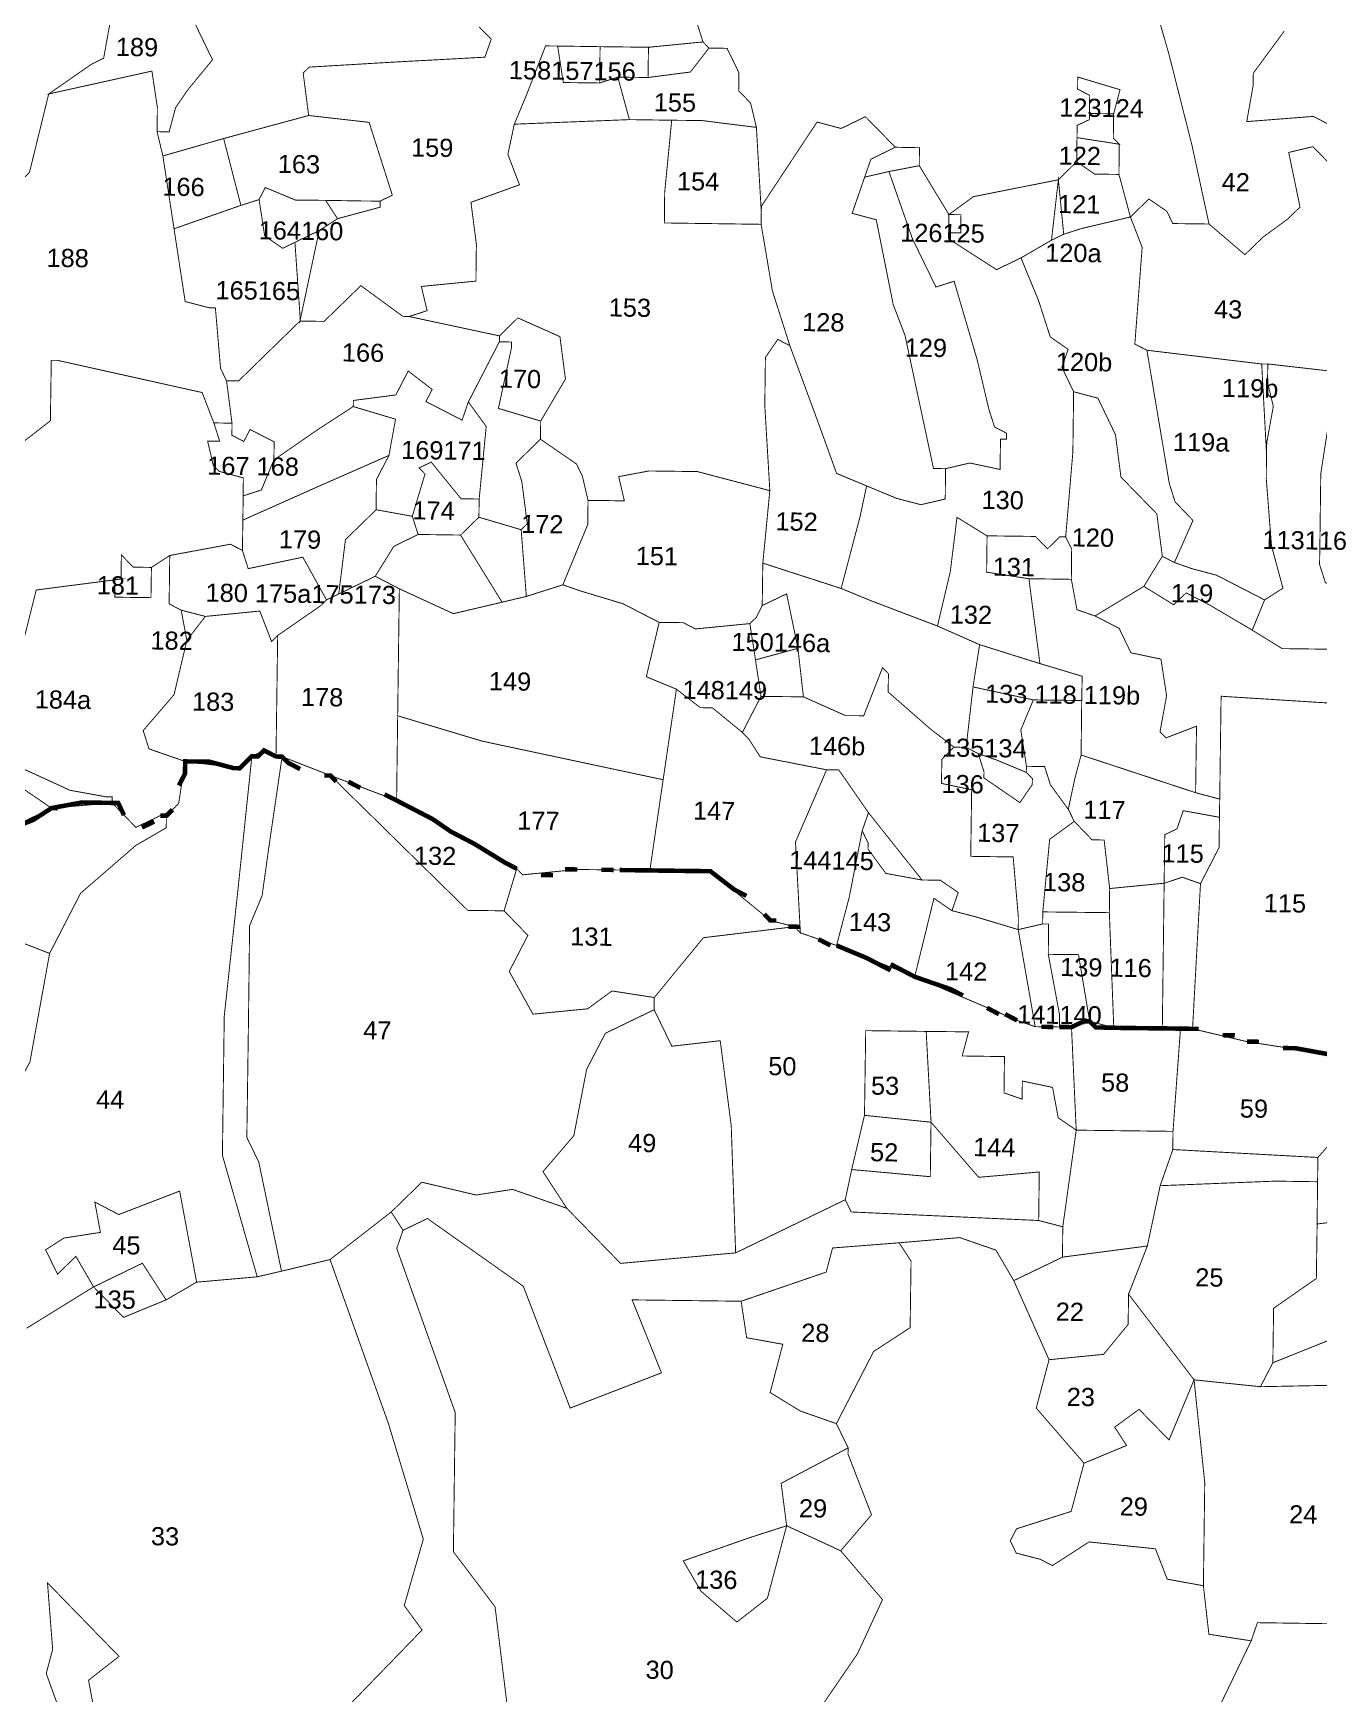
# Model space of a CAD drawing. Header units: metres. Extents: x 259278 to 277237, y 2171369 to 2185379.
# Drawn here: x 274169 to 275011, y 2177342 to 2178430 of the extents above; entities that cross this region are included whole.
import ezdxf

# ---------------------------------------------------------------- set-up
doc = ezdxf.new("R2010")
doc.units = ezdxf.units.M
doc.header["$MEASUREMENT"] = 0
for name, color, linetype in [('SURVEY NO.', 7, 'Continuous'), ('SURVEY PLOT BOUNDARY', 35, 'Continuous'), ('VILLAGE BOUNDARY', 212, 'Continuous')]:
    doc.layers.add(name, color=color, linetype=linetype)
doc.styles.add('PDF Arial', font='arial.ttf')

msp = doc.modelspace()

# ---------------------------------------------------------------- linework, layer by layer
at = {"layer": 'SURVEY PLOT BOUNDARY', "lineweight": 18, "const_width": 0.595}
for points in [[(274227.4, 2178481.2), (274223.2, 2178461.4), (274214.7, 2178414), (274206.7, 2178410.1), (274178.7, 2178390.6), (274166.1, 2178339.2), (274162.1, 2178335.3), (274154.5, 2178363.2), (274142.9, 2178383.2), (274135, 2178383.3), (274127, 2178383.4), (274124.2, 2178474.6), (274132.2, 2178478.5), (274144, 2178470.4), (274151.7, 2178454.4), (274163.5, 2178446.3), (274219.5, 2178485.3)], [(274249.7, 2178365.9), (274249.9, 2178381.8), (274246.3, 2178405.6), (274178.7, 2178390.6), (274206.7, 2178410.1), (274214.7, 2178414), (274223.2, 2178461.4), (274227.4, 2178481.2), (274243.2, 2178473.1), (274274.4, 2178437), (274286, 2178413), (274269.9, 2178393.4), (274261.8, 2178381.6), (274257.6, 2178365.8)], [(274611.2, 2178420.7), (274599.1, 2178405), (274571.3, 2178401.4), (274571.6, 2178421.2), (274607.3, 2178424.7)], [(274559.1, 2178373.8), (274483.7, 2178370.8), (274491.9, 2178390.5), (274504.2, 2178422.1), (274512.1, 2178422), (274515.8, 2178398.1), (274539.6, 2178397.8), (274551.5, 2178401.6)], [(274539.6, 2178397.8), (274515.8, 2178398.1), (274512.1, 2178422), (274539.9, 2178421.6)], [(274571.3, 2178401.4), (274563.4, 2178401.5), (274551.5, 2178401.6), (274539.6, 2178397.8), (274539.9, 2178421.6), (274571.6, 2178421.2)], [(274642.3, 2178368.7), (274606.6, 2178373.2), (274586.8, 2178373.4), (274559.1, 2178373.8), (274551.5, 2178401.6), (274563.4, 2178401.5), (274571.3, 2178401.4), (274599.1, 2178405), (274611.2, 2178420.7), (274623.1, 2178420.5), (274630.8, 2178404.6), (274630.7, 2178392.7), (274638.5, 2178384.6)], [(274876.3, 2178377.6), (274860.5, 2178377.8), (274860.5, 2178381.8), (274860.6, 2178389.7), (274852.7, 2178393.8), (274852.8, 2178401.7), (274880.5, 2178393.4)], [(274395.8, 2178320.4), (274383.9, 2178320.5), (274360.1, 2178320.9), (274340.3, 2178321.1), (274320.6, 2178329.3), (274316.5, 2178321.4), (274304.6, 2178317.6), (274293.3, 2178361.4), (274349, 2178376.5), (274388.6, 2178372), (274403.8, 2178324.3)], [(274586.8, 2178373.4), (274582.2, 2178325.9), (274582, 2178306.1), (274645.4, 2178305.2), (274652.8, 2178261.5), (274664.2, 2178225.7), (274656.3, 2178229.8), (274648.2, 2178218), (274647.8, 2178186.3), (274651.1, 2178130.7), (274603.6, 2178143.2), (274571.9, 2178143.6), (274552.1, 2178139.9), (274555.8, 2178124), (274543.9, 2178124.2), (274540, 2178124.2), (274532, 2178124.3), (274528.3, 2178140.2), (274524.4, 2178148.2), (274500.8, 2178164.4), (274501, 2178176.3), (274517.2, 2178203.8), (274513.6, 2178231.6), (274486, 2178243.9), (274474, 2178232.1), (274414.7, 2178244.8), (274426.6, 2178248.6), (274422.8, 2178264.5), (274458.6, 2178268), (274458.6, 2178272), (274458.8, 2178283.9), (274458.8, 2178287.8), (274458.9, 2178291.8), (274455.3, 2178319.6), (274487.1, 2178331.1), (274479.5, 2178351), (274483.7, 2178370.8), (274559.1, 2178373.8)], [(274645.5, 2178313.2), (274645.4, 2178305.2), (274582, 2178306.1), (274582.2, 2178325.9), (274586.8, 2178373.4), (274606.6, 2178373.2), (274642.3, 2178368.7)], [(274733.3, 2178355.7), (274717.3, 2178347.9), (274713.2, 2178336.1), (274705, 2178312.4), (274720.8, 2178308.2), (274731.9, 2178252.6), (274739.6, 2178232.6), (274758.3, 2178145.2), (274766.2, 2178145.1), (274766, 2178125.2), (274750.1, 2178121.5), (274734.3, 2178125.6), (274714.5, 2178133.8), (274694.8, 2178142), (274683.3, 2178173.9), (274664.2, 2178225.7), (274652.8, 2178261.5), (274645.4, 2178305.2), (274645.5, 2178313.2), (274645.6, 2178317.1), (274682, 2178372.2), (274697.8, 2178368), (274713.7, 2178375.7), (274725.5, 2178363.7)], [(274880, 2178357.7), (274852.3, 2178362), (274852.4, 2178370), (274860.4, 2178373.8), (274860.5, 2178377.8), (274876.3, 2178377.6), (274876.2, 2178369.7), (274876.1, 2178361.7)], [(274253.5, 2178350), (274293.3, 2178361.4), (274304.6, 2178317.6), (274260.8, 2178302.3)], [(274879.8, 2178337.9), (274863.9, 2178338.1), (274852.1, 2178346.2), (274852.3, 2178362), (274880, 2178357.7)], [(274749, 2178343.6), (274729.1, 2178339.8), (274713.2, 2178336.1), (274717.3, 2178347.9), (274733.3, 2178355.7), (274749.1, 2178355.4)], [(274815.6, 2178283.2), (274827.1, 2178255.3), (274834.8, 2178231.4), (274846.5, 2178223.3), (274842.4, 2178211.5), (274850.1, 2178195.5), (274849.6, 2178155.9), (274844.9, 2178100.4), (274841, 2178100.5), (274833, 2178092.6), (274825.1, 2178100.7), (274793.4, 2178101.1), (274773.7, 2178113.2), (274769.3, 2178077.6), (274760.9, 2178042), (274717.5, 2178058.5), (274697.8, 2178066.6), (274710.3, 2178114.1), (274714.5, 2178133.8), (274734.3, 2178125.6), (274750.1, 2178121.5), (274766, 2178125.2), (274766.2, 2178145.1), (274782.1, 2178148.8), (274801.9, 2178144.6), (274802.2, 2178164.4), (274806.1, 2178164.4), (274806.2, 2178168.3), (274798.3, 2178172.4), (274794.5, 2178184.3), (274787, 2178216.2), (274771.8, 2178267.9), (274759.9, 2178264.1), (274744.4, 2178296), (274729.1, 2178339.8), (274749, 2178343.6), (274768.4, 2178311.6), (274768.3, 2178307.6), (274768.2, 2178295.7), (274799.6, 2178275.5)], [(274766.2, 2178145.1), (274758.3, 2178145.2), (274739.6, 2178232.6), (274731.9, 2178252.6), (274720.8, 2178308.2), (274705, 2178312.4), (274713.2, 2178336.1), (274729.1, 2178339.8), (274744.4, 2178296), (274759.9, 2178264.1), (274771.8, 2178267.9), (274787, 2178216.2), (274794.5, 2178184.3), (274798.3, 2178172.4), (274806.2, 2178168.3), (274806.1, 2178164.4), (274802.2, 2178164.4), (274801.9, 2178144.6), (274782.1, 2178148.8)], [(274843.6, 2178298.7), (274835.6, 2178294.8), (274840.1, 2178334.4)], [(274887.3, 2178310), (274855.5, 2178302.5), (274843.6, 2178298.7), (274840.1, 2178334.4), (274852.1, 2178346.2), (274863.9, 2178338.1), (274879.8, 2178337.9)], [(274360.1, 2178320.9), (274367.9, 2178308.9), (274355.9, 2178301.1), (274340, 2178293.4), (274332, 2178289.5), (274320.2, 2178297.6), (274316.5, 2178321.4), (274320.6, 2178329.3), (274340.3, 2178321.1)], [(274835.6, 2178294.8), (274815.6, 2178283.2), (274799.6, 2178275.5), (274768.2, 2178295.7), (274768.2, 2178299.7), (274776.2, 2178299.6), (274776.3, 2178311.5), (274768.4, 2178311.6), (274784.4, 2178323.3), (274840.1, 2178334.4)], [(274343.3, 2178241.8), (274303.1, 2178202.6), (274295.2, 2178202.7), (274291.3, 2178210.7), (274287.9, 2178250.4), (274283.9, 2178250.5), (274268.1, 2178254.6), (274260.8, 2178302.3), (274304.6, 2178317.6), (274316.5, 2178321.4), (274320.2, 2178297.6), (274332, 2178289.5), (274340, 2178293.4), (274343.3, 2178245.7)], [(274367.9, 2178308.9), (274360.1, 2178320.9), (274383.9, 2178320.5), (274395.8, 2178320.4), (274395.8, 2178316.4)], [(274768.2, 2178295.7), (274768.3, 2178307.6), (274768.4, 2178311.6), (274776.3, 2178311.5), (274776.2, 2178299.6), (274768.2, 2178299.7)], [(274898.1, 2178222.7), (274912.8, 2178135.2), (274916.6, 2178123.3), (274928.3, 2178111.2), (274916.1, 2178083.6), (274908.2, 2178087.7), (274904.6, 2178115.5), (274881.1, 2178139.6), (274877.5, 2178167.4), (274866, 2178191.3), (274850.1, 2178195.5), (274842.4, 2178211.5), (274846.5, 2178223.3), (274834.8, 2178231.4), (274827.1, 2178255.3), (274815.6, 2178283.2), (274835.6, 2178294.8), (274843.6, 2178298.7), (274855.5, 2178302.5), (274887.3, 2178310), (274895, 2178290.1), (274890.2, 2178226.7)], [(274343.3, 2178241.8), (274343.3, 2178245.7), (274340, 2178293.4), (274355.9, 2178301.1)], [(274414.7, 2178244.8), (274474, 2178232.1), (274473.9, 2178228.2), (274453.6, 2178188.8), (274449.5, 2178176.9), (274425.8, 2178189.1), (274429.9, 2178197), (274414.2, 2178209.1), (274406.1, 2178193.4), (274378.3, 2178189.8), (274378.2, 2178185.8), (274354.2, 2178170.2), (274326.2, 2178150.8), (274326.4, 2178162.7), (274318.5, 2178166.7), (274310.6, 2178170.8), (274306.5, 2178162.9), (274298.7, 2178167), (274298.8, 2178174.9), (274295.2, 2178202.7), (274303.1, 2178202.6), (274343.3, 2178241.8), (274359.1, 2178241.6), (274383.2, 2178265), (274410.7, 2178244.9)], [(274473.9, 2178228.2), (274474, 2178232.1), (274486, 2178243.9), (274513.6, 2178231.6), (274517.2, 2178203.8), (274501, 2178176.3), (274473.3, 2178184.6), (274481.8, 2178224.1), (274481.8, 2178228.1)], [(274501, 2178176.3), (274500.8, 2178164.4), (274484.8, 2178148.7), (274488.6, 2178136.8), (274492.2, 2178109), (274488.2, 2178105.1), (274460.5, 2178113.3), (274460.7, 2178125.2), (274465.3, 2178172.8), (274453.6, 2178188.8), (274473.9, 2178228.2), (274481.8, 2178228.1), (274481.8, 2178224.1), (274473.3, 2178184.6)], [(274697.8, 2178066.6), (274646.5, 2178083.2), (274651.1, 2178130.7), (274647.8, 2178186.3), (274648.2, 2178218), (274656.3, 2178229.8), (274664.2, 2178225.7), (274683.3, 2178173.9), (274694.8, 2178142), (274714.5, 2178133.8), (274710.3, 2178114.1)], [(274973.3, 2178213.7), (274976.5, 2178154.2), (274976.4, 2178150.3), (274976.3, 2178138.4), (274979.7, 2178094.7), (274987.2, 2178066.8), (274975.2, 2178059.1), (274943.7, 2178075.3), (274927.9, 2178079.5), (274916.1, 2178083.6), (274928.3, 2178111.2), (274916.6, 2178123.3), (274912.8, 2178135.2), (274898.1, 2178222.7)], [(274453.6, 2178188.8), (274465.3, 2178172.8), (274460.7, 2178125.2), (274448.8, 2178125.4), (274429.3, 2178149.4), (274421.3, 2178145.6), (274425.2, 2178141.6), (274416.9, 2178113.9), (274393.2, 2178118.2), (274393.2, 2178122.2), (274393.4, 2178138), (274401.6, 2178153.8), (274405.9, 2178177.5), (274378.2, 2178185.8), (274378.3, 2178189.8), (274406.1, 2178193.4), (274414.2, 2178209.1), (274429.9, 2178197), (274425.8, 2178189.1), (274449.5, 2178176.9)], [(275016.9, 2178209.2), (275016.3, 2178169.6), (275012, 2178141.9), (275011.4, 2178094.3), (275011.2, 2178082.4), (275015, 2178070.4), (275042.7, 2178062.1), (275058.8, 2178081.8), (275070.6, 2178073.7), (275066.3, 2178046), (275042.4, 2178042.3), (275038.3, 2178026.5), (275002.6, 2178027), (274986.7, 2178027.2), (274967.1, 2178039.3), (274975.2, 2178059.1), (274987.2, 2178066.8), (274979.7, 2178094.7), (274976.3, 2178138.4), (274976.4, 2178150.3), (274976.6, 2178162.1), (274980.9, 2178185.9), (274977.1, 2178201.8), (274977.3, 2178213.7)], [(274977.3, 2178213.7), (274977.1, 2178201.8), (274980.9, 2178185.9), (274976.6, 2178162.1), (274976.4, 2178150.3), (274976.5, 2178154.2), (274973.3, 2178213.7)], [(274908.2, 2178087.7), (274896.1, 2178068), (274864.1, 2178048.6), (274852.3, 2178052.7), (274848.6, 2178072.6), (274848.8, 2178092.4), (274844.9, 2178100.4), (274849.6, 2178155.9), (274850.1, 2178195.5), (274866, 2178191.3), (274877.5, 2178167.4), (274881.1, 2178139.6), (274904.6, 2178115.5)], [(274305.9, 2178111.4), (274306.1, 2178127.3), (274318, 2178131.1), (274326.2, 2178150.8), (274354.2, 2178170.2), (274378.2, 2178185.8), (274405.9, 2178177.5), (274401.6, 2178153.8), (274357.7, 2178134.5)], [(274326.2, 2178150.8), (274318, 2178131.1), (274306.1, 2178127.3), (274306.2, 2178139.1), (274290.4, 2178143.3), (274286.5, 2178147.3), (274282.8, 2178163.2), (274290.7, 2178163.1), (274286.9, 2178175.1), (274298.8, 2178174.9), (274298.7, 2178167), (274306.5, 2178162.9), (274310.6, 2178170.8), (274318.5, 2178166.7), (274326.4, 2178162.7)], [(274515.5, 2178069), (274491.6, 2178061.4), (274488.2, 2178105.1), (274492.2, 2178109), (274488.6, 2178136.8), (274484.8, 2178148.7), (274500.8, 2178164.4), (274524.4, 2178148.2), (274528.3, 2178140.2), (274532, 2178124.3), (274531.8, 2178108.5)], [(274305.6, 2178091.6), (274305.9, 2178111.4), (274357.7, 2178134.5), (274401.6, 2178153.8), (274393.4, 2178138), (274393.2, 2178122.2), (274393.2, 2178118.2), (274373.1, 2178098.6), (274368.7, 2178063), (274360.7, 2178059.1), (274345.2, 2178087.1), (274309.4, 2178079.6)], [(274460.7, 2178125.2), (274460.5, 2178113.3), (274452.5, 2178105.5), (274448.5, 2178101.6), (274420.7, 2178102), (274416.9, 2178113.9), (274425.2, 2178141.6), (274421.3, 2178145.6), (274429.3, 2178149.4), (274448.8, 2178125.4)], [(274651.1, 2178130.7), (274646.5, 2178083.2), (274646.1, 2178055.4), (274642.1, 2178047.5), (274638, 2178043.6), (274602.3, 2178040.1), (274594.4, 2178044.2), (274586.5, 2178044.3), (274578.6, 2178044.4), (274554.9, 2178056.6), (274527.3, 2178064.9), (274515.5, 2178069), (274531.8, 2178108.5), (274532, 2178124.3), (274540, 2178124.2), (274543.9, 2178124.2), (274555.8, 2178124), (274552.1, 2178139.9), (274571.9, 2178143.6), (274603.6, 2178143.2)], [(274420.7, 2178102), (274404.8, 2178094.2), (274392.6, 2178074.6), (274368.7, 2178063), (274373.1, 2178098.6), (274393.2, 2178118.2), (274416.9, 2178113.9)], [(274491.6, 2178061.4), (274475.7, 2178057.6), (274448.5, 2178101.6), (274452.5, 2178105.5), (274460.5, 2178113.3), (274488.2, 2178105.1)], [(274820.8, 2178073), (274824.4, 2178045.2), (274828, 2178017.4), (274788.5, 2178029.8), (274760.9, 2178042), (274769.3, 2178077.6), (274773.7, 2178113.2), (274793.4, 2178101.1), (274793.3, 2178093.2), (274793.1, 2178077.3)], [(274475.7, 2178057.6), (274443.8, 2178050.1), (274408.4, 2178066.4), (274392.6, 2178074.6), (274404.8, 2178094.2), (274420.7, 2178102), (274448.5, 2178101.6)], [(274793.4, 2178101.1), (274825.1, 2178100.7), (274833, 2178092.6), (274841, 2178100.5), (274844.9, 2178100.4), (274848.8, 2178092.4), (274848.6, 2178072.6), (274820.8, 2178073), (274793.1, 2178077.3), (274793.3, 2178093.2)], [(274246, 2178080.4), (274245.7, 2178060.6), (274222, 2178060.9), (274222.1, 2178072.8), (274226.1, 2178072.8), (274226.3, 2178088.6), (274234.1, 2178080.6)], [(274305.6, 2178091.6), (274309.4, 2178079.6), (274345.2, 2178087.1), (274360.7, 2178059.1), (274356.7, 2178055.2), (274328.7, 2178035.8), (274324.7, 2178031.8), (274317, 2178051.8), (274281.3, 2178048.3), (274265.5, 2178052.4), (274257.6, 2178056.5), (274258, 2178088.2), (274297.7, 2178095.6)], [(274975.2, 2178059.1), (274967.1, 2178039.3), (274939.5, 2178055.6), (274923.8, 2178063.7), (274915.7, 2178055.9), (274896.1, 2178068), (274908.2, 2178087.7), (274916.1, 2178083.6), (274927.9, 2178079.5), (274943.7, 2178075.3)], [(274408.4, 2178066.4), (274407.3, 2177983.2), (274406.6, 2177927.7), (274363.2, 2177944.1), (274331.6, 2177956.4), (274327.6, 2177956.5), (274328.7, 2178035.8), (274356.7, 2178055.2), (274360.7, 2178059.1), (274368.7, 2178063), (274392.6, 2178074.6)], [(274697.8, 2178066.6), (274717.5, 2178058.5), (274760.9, 2178042), (274788.5, 2178029.8), (274784.2, 2178002.1), (274779.7, 2177962.5), (274771.8, 2177962.6), (274756.1, 2177974.7), (274728.6, 2177998.8), (274728.8, 2178010.7), (274724.9, 2178014.7), (274712.6, 2177983.2), (274704.7, 2177983.3), (274700.7, 2177983.3), (274673.1, 2177995.6), (274669.5, 2178027.4), (274662.1, 2178063.1), (274646.1, 2178055.4), (274646.5, 2178083.2)], [(274578.6, 2178044.4), (274570.2, 2178008.8), (274589.9, 2178000.6), (274581.2, 2177941.3), (274462.6, 2177966.6), (274407.3, 2177983.2), (274408.4, 2178066.4), (274443.8, 2178050.1), (274475.7, 2178057.6), (274491.6, 2178061.4), (274515.5, 2178069), (274527.3, 2178064.9), (274554.9, 2178056.6)], [(274930, 2177932.8), (274855, 2177957.5), (274855.4, 2177993.2), (274855.7, 2178009.1), (274828, 2178017.4), (274824.4, 2178045.2), (274820.8, 2178073), (274848.6, 2178072.6), (274852.3, 2178052.7), (274864.1, 2178048.6), (274879.9, 2178040.5), (274887.6, 2178024.5), (274907.3, 2178020.3), (274911, 2177996.5), (274906.7, 2177972.7), (274910.6, 2177968.7), (274930.6, 2177976.4)], [(275025.9, 2177991), (274946.7, 2177996), (274945.8, 2177928.6), (274930, 2177932.8), (274930.6, 2177976.4), (274910.6, 2177968.7), (274906.7, 2177972.7), (274911, 2177996.5), (274907.3, 2178020.3), (274887.6, 2178024.5), (274879.9, 2178040.5), (274864.1, 2178048.6), (274896.1, 2178068), (274915.7, 2178055.9), (274923.8, 2178063.7), (274939.5, 2178055.6), (274967.1, 2178039.3), (274986.7, 2178027.2), (275002.6, 2178027), (275038.3, 2178026.5), (275042.1, 2178018.5), (275034, 2178002.8)], [(274669.5, 2178027.4), (274641.7, 2178019.8), (274638, 2178043.6), (274642.1, 2178047.5), (274646.1, 2178055.4), (274662.1, 2178063.1)], [(274328.7, 2178035.8), (274327.6, 2177956.5), (274319.8, 2177960.5), (274311.8, 2177956.7), (274303.8, 2177948.8), (274268.1, 2177953.3), (274244.4, 2177961.5), (274240.6, 2177973.5), (274260.8, 2177997), (274269.2, 2178032.6), (274281.3, 2178048.3), (274317, 2178051.8), (274324.7, 2178031.8)], [(274281.3, 2178048.3), (274269.2, 2178032.6), (274265.5, 2178052.4)], [(274638, 2178043.6), (274641.7, 2178019.8), (274645.3, 2177995.9), (274633.1, 2177972.3), (274613.5, 2177988.4), (274605.6, 2177988.5), (274589.9, 2178000.6), (274570.2, 2178008.8), (274578.6, 2178044.4), (274586.5, 2178044.3), (274594.4, 2178044.2), (274602.3, 2178040.1)], [(274641.7, 2178019.8), (274669.5, 2178027.4), (274673.1, 2177995.6), (274645.3, 2177995.9)], [(274828, 2178017.4), (274855.7, 2178009.1), (274855.4, 2177993.2), (274823.7, 2177993.6), (274784.2, 2178002.1), (274788.5, 2178029.8)], [(274771.8, 2177962.6), (274763.8, 2177954.7), (274763.5, 2177938.9), (274783.3, 2177934.7), (274782.7, 2177891.1), (274810.5, 2177890.7), (274813.9, 2177851), (274813.8, 2177843.1), (274786.2, 2177851.4), (274770.4, 2177855.5), (274774.5, 2177867.4), (274762.7, 2177875.5), (274750.8, 2177875.6), (274715.7, 2177919.7), (274696.3, 2177947.7), (274688.3, 2177947.8), (274644.8, 2177956.3), (274637.1, 2177968.3), (274633.1, 2177972.3), (274645.3, 2177995.9), (274673.1, 2177995.6), (274700.7, 2177983.3), (274704.7, 2177983.3), (274712.6, 2177983.2), (274724.9, 2178014.7), (274728.8, 2178010.7), (274728.6, 2177998.8), (274756.1, 2177974.7)], [(274633.1, 2177972.3), (274637.1, 2177968.3), (274644.8, 2177956.3), (274688.3, 2177947.8), (274667.9, 2177900.5), (274671.1, 2177841), (274667.2, 2177845), (274651.4, 2177849.1), (274612.1, 2177881.4), (274572.5, 2177881.9), (274581.2, 2177941.3), (274589.9, 2178000.6), (274605.6, 2177988.5), (274613.5, 2177988.4)], [(274819.2, 2177950.1), (274819.1, 2177946.1), (274799.4, 2177954.3), (274787.6, 2177958.4), (274779.7, 2177962.5), (274784.2, 2178002.1), (274823.7, 2177993.6), (274815.5, 2177973.9)], [(274855, 2177957.5), (274850.8, 2177941.7), (274846.6, 2177921.9), (274834.9, 2177938), (274831.1, 2177949.9), (274819.2, 2177950.1), (274815.5, 2177973.9), (274823.7, 2177993.6), (274855.4, 2177993.2)], [(275025.9, 2177991), (275029.7, 2177979), (275029.6, 2177967.1), (275037.3, 2177955.2), (275037.3, 2177951.2), (275033.1, 2177935.4), (275056.2, 2177883.5), (275056, 2177863.7), (275055.9, 2177855.8), (275055.8, 2177847.8), (275063, 2177792.2), (275074.9, 2177792.1), (275078.7, 2177784.1), (275058.4, 2177748.7), (275050.6, 2177752.7), (275018.9, 2177761.1), (274963.6, 2177769.7), (274928, 2177778.1), (274933.2, 2177873.2), (274945.4, 2177896.9), (274945.6, 2177916.7), (274945.8, 2177928.6), (274946.7, 2177996)], [(274098, 2177983.2), (274105.9, 2177975.2), (274133.3, 2177955), (274180.5, 2177922.7), (274148.6, 2177907.2), (274140.9, 2177927.2), (274129, 2177927.3), (274128.9, 2177915.4), (274125, 2177919.4), (274121, 2177923.5), (274085.5, 2177935.8), (274074.2, 2177979.6), (274082.2, 2177987.4)], [(274220.2, 2177926.1), (274180.5, 2177922.7), (274133.3, 2177955), (274105.9, 2177975.2), (274109.9, 2177979.1), (274125.7, 2177974.9), (274157.1, 2177950.7), (274192.6, 2177934.4), (274216.3, 2177930.1), (274220.2, 2177930.1)], [(274581.2, 2177941.3), (274572.5, 2177881.9), (274524.9, 2177882.5), (274489.2, 2177879), (274485.3, 2177883), (274406.6, 2177927.7), (274407.3, 2177983.2), (274462.6, 2177966.6)], [(274331.6, 2177956.4), (274322.9, 2177897), (274318.5, 2177865.4), (274310.3, 2177845.6), (274309.9, 2177810), (274309.5, 2177778.2), (274308.5, 2177706.9), (274316.3, 2177690.9), (274331.2, 2177619.3), (274315.3, 2177615.6), (274292.5, 2177695.2), (274293.7, 2177786.4), (274302.7, 2177869.5), (274311.8, 2177956.7), (274319.8, 2177960.5), (274327.6, 2177956.5)], [(274363.2, 2177944.1), (274453.2, 2177855.7), (274477, 2177855.4), (274492.6, 2177839.3), (274480.4, 2177815.7), (274495.9, 2177787.7), (274531.7, 2177791.2), (274547.7, 2177802.9), (274575.4, 2177798.6), (274575.3, 2177790.6), (274543.4, 2177775.2), (274531.1, 2177751.6), (274522.7, 2177708.1), (274502.5, 2177684.5), (274518.1, 2177660.5), (274482.5, 2177672.9), (274458.7, 2177669.2), (274423.1, 2177677.6), (274403.1, 2177658.1), (274363, 2177626.9), (274331.2, 2177619.3), (274316.3, 2177690.9), (274308.5, 2177706.9), (274309.5, 2177778.2), (274309.9, 2177810), (274310.3, 2177845.6), (274318.5, 2177865.4), (274322.9, 2177897), (274331.6, 2177956.4)], [(274829.9, 2177854.7), (274829.8, 2177846.8), (274813.8, 2177843.1), (274813.9, 2177851), (274810.5, 2177890.7), (274782.7, 2177891.1), (274783.3, 2177934.7), (274763.5, 2177938.9), (274763.8, 2177954.7), (274771.8, 2177962.6), (274779.7, 2177962.5), (274787.6, 2177958.4), (274791.4, 2177946.5), (274791.3, 2177942.5), (274814.9, 2177926.3), (274823, 2177938.1), (274823.1, 2177942.1), (274819.1, 2177946.1), (274819.2, 2177950.1), (274831.1, 2177949.9), (274834.9, 2177938), (274846.6, 2177921.9), (274850.5, 2177914), (274834.4, 2177902.3)], [(274819.1, 2177946.1), (274823.1, 2177942.1), (274823, 2177938.1), (274814.9, 2177926.3), (274791.3, 2177942.5), (274791.4, 2177946.5), (274787.6, 2177958.4), (274799.4, 2177954.3)], [(274945.8, 2177928.6), (274945.6, 2177916.7), (274921.9, 2177921), (274917.8, 2177909.1), (274909.8, 2177905.3), (274909.4, 2177873.5), (274873.7, 2177870), (274870.1, 2177901.8), (274862.2, 2177901.9), (274850.5, 2177914), (274846.6, 2177921.9), (274850.8, 2177941.7), (274855, 2177957.5), (274930, 2177932.8)], [(274485.3, 2177883), (274477, 2177855.4), (274453.2, 2177855.7), (274363.2, 2177944.1), (274406.6, 2177927.7)], [(274715.7, 2177919.7), (274711.6, 2177907.8), (274703.1, 2177864.3), (274694.8, 2177832.7), (274671.1, 2177841), (274667.9, 2177900.5), (274688.3, 2177947.8), (274696.3, 2177947.7)], [(274180.5, 2177922.7), (274220.2, 2177926.1), (274235.8, 2177910.1), (274251.8, 2177917.8), (274255.8, 2177917.7), (274255.7, 2177909.8), (274235.7, 2177898.2), (274199.6, 2177866.9), (274179.3, 2177827.5), (274116.1, 2177852.1), (274104.9, 2177903.8), (274128.8, 2177907.5), (274128.9, 2177915.4), (274129, 2177927.3), (274140.9, 2177927.2), (274148.6, 2177907.2)], [(274179.3, 2177827.5), (274166.4, 2177756.3), (274134, 2177697.3), (274102.4, 2177709.6), (274035.6, 2177754.1), (273925.1, 2177799.1), (273862, 2177819.8), (273902.9, 2177914.4), (274104.9, 2177903.8), (274116.1, 2177852.1)], [(274750.8, 2177875.6), (274727.1, 2177879.9), (274715.4, 2177895.9), (274715.5, 2177899.9), (274711.6, 2177907.8), (274715.7, 2177919.7)], [(274873.7, 2177870), (274873.5, 2177854.2), (274829.9, 2177854.7), (274834.4, 2177902.3), (274850.5, 2177914), (274862.2, 2177901.9), (274870.1, 2177901.8)], [(274945.6, 2177916.7), (274945.4, 2177896.9), (274933.2, 2177873.2), (274921.3, 2177877.4), (274909.4, 2177873.5), (274909.8, 2177905.3), (274917.8, 2177909.1), (274921.9, 2177921)], [(274774.5, 2177867.4), (274770.4, 2177855.5), (274758.6, 2177863.6), (274746, 2177812.2), (274694.8, 2177832.7), (274703.1, 2177864.3), (274711.6, 2177907.8), (274715.5, 2177899.9), (274715.4, 2177895.9), (274727.1, 2177879.9), (274750.8, 2177875.6), (274762.7, 2177875.5)], [(274667.2, 2177845), (274607.6, 2177837.8), (274575.4, 2177798.6), (274547.7, 2177802.9), (274531.7, 2177791.2), (274495.9, 2177787.7), (274480.4, 2177815.7), (274492.6, 2177839.3), (274477, 2177855.4), (274485.3, 2177883), (274489.2, 2177879), (274524.9, 2177882.5), (274572.5, 2177881.9), (274612.1, 2177881.4), (274651.4, 2177849.1)], [(274908.7, 2177818), (274908.2, 2177778.4), (274876.4, 2177778.8), (274873.5, 2177854.2), (274873.7, 2177870), (274909.4, 2177873.5)], [(274933.2, 2177873.2), (274928, 2177778.1), (274920.1, 2177778.2), (274908.2, 2177778.4), (274908.7, 2177818), (274909.4, 2177873.5), (274921.3, 2177877.4)], [(274813.8, 2177843.1), (274824.9, 2177779.5), (274813.1, 2177783.6), (274746, 2177812.2), (274758.6, 2177863.6), (274770.4, 2177855.5), (274786.2, 2177851.4)], [(274840.8, 2177779.3), (274824.9, 2177779.5), (274813.8, 2177843.1), (274829.8, 2177846.8), (274833.7, 2177846.8), (274833.5, 2177826.9), (274840.9, 2177787.2)], [(274873.5, 2177854.2), (274876.4, 2177778.8), (274860.6, 2177783), (274853.3, 2177826.7), (274833.5, 2177826.9), (274833.7, 2177846.8), (274829.8, 2177846.8), (274829.9, 2177854.7)], [(274671.1, 2177841), (274694.8, 2177832.7), (274746, 2177812.2), (274813.1, 2177783.6), (274824.9, 2177779.5), (274840.8, 2177779.3), (274848.7, 2177779.2), (274851.8, 2177711.7), (274840, 2177719.8), (274836.3, 2177739.7), (274816.5, 2177743.9), (274816.4, 2177732), (274804.5, 2177736.1), (274804.8, 2177759.9), (274777.1, 2177760.3), (274781.3, 2177776.1), (274753.5, 2177776.4), (274713.9, 2177776.9), (274713.1, 2177721.4), (274704.7, 2177685.9), (274700.5, 2177666.1), (274628.7, 2177631.3), (274625.8, 2177714.6), (274618.6, 2177770.3), (274586.9, 2177766.7), (274575.3, 2177790.6), (274575.4, 2177798.6), (274607.6, 2177837.8), (274667.2, 2177845)], [(274860.6, 2177783), (274856.7, 2177783), (274848.7, 2177779.2), (274840.8, 2177779.3), (274840.9, 2177787.2), (274833.5, 2177826.9), (274853.3, 2177826.7)], [(274518.1, 2177660.5), (274502.5, 2177684.5), (274522.7, 2177708.1), (274531.1, 2177751.6), (274543.4, 2177775.2), (274575.3, 2177790.6), (274586.9, 2177766.7), (274618.6, 2177770.3), (274625.8, 2177714.6), (274628.7, 2177631.3), (274553.3, 2177624.4)], [(274851.8, 2177711.7), (274848.7, 2177779.2), (274856.7, 2177783), (274860.6, 2177783), (274876.4, 2177778.8), (274908.2, 2177778.4), (274920.1, 2177778.2), (274915.2, 2177710.9)], [(274713.1, 2177721.4), (274713.9, 2177776.9), (274753.5, 2177776.4), (274756.7, 2177716.9)], [(274851.8, 2177711.7), (274843, 2177648.4), (274827.2, 2177652.5), (274827.6, 2177684.3), (274787.9, 2177680.8), (274756.7, 2177716.9), (274753.5, 2177776.4), (274781.3, 2177776.1), (274777.1, 2177760.3), (274804.8, 2177759.9), (274804.5, 2177736.1), (274816.4, 2177732), (274816.5, 2177743.9), (274836.3, 2177739.7), (274840, 2177719.8)], [(275010.1, 2177693.8), (274915.1, 2177699), (274915.2, 2177710.9), (274920.1, 2177778.2), (274928, 2177778.1), (274963.6, 2177769.7), (275018.9, 2177761.1), (275050.6, 2177752.7), (275034.3, 2177721.2)], [(275058.4, 2177748.7), (275066.3, 2177744.6), (275137.4, 2177719.9), (275157.1, 2177715.7), (275152.8, 2177684), (275101.3, 2177692.6), (275065.6, 2177693.1), (275029.9, 2177685.6), (275069.3, 2177673.2), (275065.2, 2177657.4), (275009.6, 2177650.2), (275009.9, 2177677.9), (275010.1, 2177693.8), (275034.3, 2177721.2), (275050.6, 2177752.7)], [(274827.2, 2177652.5), (274704.4, 2177658.1), (274700.5, 2177666.1), (274704.7, 2177685.9), (274756.2, 2177681.2), (274756.7, 2177716.9), (274787.9, 2177680.8), (274827.6, 2177684.3)], [(274756.7, 2177716.9), (274756.2, 2177681.2), (274704.7, 2177685.9), (274713.1, 2177721.4)], [(275157.1, 2177715.7), (275176.9, 2177711.4), (275208.6, 2177711), (275226.8, 2177587.9), (275209.8, 2177496.9), (275228.3, 2177397.5), (275228.3, 2177393.5), (275148.4, 2177351), (275137.3, 2177410.6), (275097.3, 2177383.3), (275069.5, 2177383.7), (275086.6, 2177474.7), (275074.8, 2177482.8), (275103.1, 2177526), (275091.5, 2177546), (274972.5, 2177543.6), (274980.6, 2177559.3), (275028.5, 2177578.5), (275100.2, 2177609.3), (275147.8, 2177604.8), (275156.6, 2177676), (275152.8, 2177684)], [(274915.1, 2177699), (274906.8, 2177675.3), (274898.4, 2177635.8), (274842.8, 2177628.5), (274843, 2177648.4), (274851.8, 2177711.7), (274915.2, 2177710.9)], [(275009.9, 2177677.9), (274982.2, 2177678.3), (274906.8, 2177675.3), (274915.1, 2177699), (275010.1, 2177693.8)], [(274518.1, 2177660.5), (274553.3, 2177624.4), (274628.7, 2177631.3), (274700.5, 2177666.1), (274704.4, 2177658.1), (274827.2, 2177652.5), (274843, 2177648.4), (274842.8, 2177628.5), (274810.9, 2177613.1), (274799.2, 2177633.1), (274775.5, 2177641.3), (274735.8, 2177637.9), (274692.2, 2177634.5), (274688, 2177618.7), (274632.3, 2177599.6), (274560.9, 2177600.5), (274580.1, 2177552.7), (274520.3, 2177529.6), (274489.6, 2177609.4), (274426.8, 2177653.8), (274410.8, 2177646.1), (274403.1, 2177658.1), (274423.1, 2177677.6), (274458.7, 2177669.2), (274482.5, 2177672.9)], [(275009.6, 2177650.2), (275009.1, 2177614.5), (274981.1, 2177595), (274980.6, 2177559.3), (274972.5, 2177543.6), (274929, 2177548.1), (274886.1, 2177604.2), (274898.4, 2177635.8), (274906.8, 2177675.3), (274982.2, 2177678.3), (275009.9, 2177677.9)], [(275100.2, 2177609.3), (275028.5, 2177578.5), (274980.6, 2177559.3), (274981.1, 2177595), (275009.1, 2177614.5), (275009.6, 2177650.2), (275065.2, 2177657.4), (275069.3, 2177673.2), (275093.1, 2177672.9)], [(274275.6, 2177612.1), (274255.6, 2177600.5), (274240.1, 2177624.5), (274208.1, 2177609), (274196.5, 2177629), (274184.5, 2177617.3), (274176.7, 2177633.3), (274188.7, 2177641), (274212.6, 2177644.7), (274208.9, 2177664.6), (274224.6, 2177656.4), (274264.5, 2177671.8)], [(274632.3, 2177599.6), (274688, 2177618.7), (274692.2, 2177634.5), (274735.8, 2177637.9), (274743.6, 2177625.9), (274743, 2177582.3), (274719.1, 2177566.7), (274694.7, 2177519.4), (274671, 2177527.7), (274651.3, 2177539.8), (274659.6, 2177571.4), (274635.9, 2177575.7)], [(274886.1, 2177604.2), (274885.8, 2177584.4), (274869.7, 2177564.8), (274834, 2177561.3), (274810.9, 2177613.1), (274842.8, 2177628.5), (274898.4, 2177635.8)], [(274255.6, 2177600.5), (274227.7, 2177589), (274208.1, 2177609), (274240.1, 2177624.5)], [(274856.9, 2177493.5), (274825.6, 2177529.6), (274834, 2177561.3), (274869.7, 2177564.8), (274885.8, 2177584.4), (274886.1, 2177604.2), (274929, 2177548.1), (274912.6, 2177508.7), (274893, 2177528.8), (274877, 2177517.1), (274884.8, 2177505.1)], [(274935.1, 2177413.2), (274911.4, 2177417.5), (274903.7, 2177437.4), (274860.2, 2177441.9), (274836.2, 2177426.4), (274828.3, 2177430.5), (274812.5, 2177434.6), (274808.6, 2177442.6), (274812.7, 2177450.5), (274848.5, 2177461.9), (274856.9, 2177493.5), (274884.8, 2177505.1), (274877, 2177517.1), (274893, 2177528.8), (274912.6, 2177508.7), (274929, 2177548.1), (274936, 2177480.6)], [(274972.5, 2177543.6), (275091.5, 2177546), (275103.1, 2177526), (275074.8, 2177482.8), (275086.6, 2177474.7), (275069.5, 2177383.7), (275053.7, 2177387.9), (275045.7, 2177376.1), (275018.1, 2177388.3), (274970.5, 2177389), (274966.4, 2177377.1), (274938.7, 2177381.4), (274935.1, 2177413.2), (274936, 2177480.6), (274929, 2177548.1)], [(274697.5, 2177436.1), (274662.1, 2177452.5), (274658.5, 2177480.3), (274702.4, 2177503.5), (274702.3, 2177499.5), (274717.7, 2177459.7)], [(274662.1, 2177452.5), (274649.5, 2177405), (274629.5, 2177389.4), (274606, 2177409.6), (274594.4, 2177429.5), (274638.2, 2177444.8)], [(274255.2, 2177263.4), (274195.8, 2177272.1), (274188.6, 2177323.8), (274177.1, 2177355.7), (274181.3, 2177371.5), (274177.9, 2177415.1), (274224.8, 2177366.9), (274204.8, 2177351.3), (274212.2, 2177311.6), (274239.8, 2177303.3)]]:
    msp.add_lwpolyline(points, close=True, dxfattribs=at)
for points in [[(274901.1, 2178456.6), (274912.5, 2178416.8), (274927.6, 2178357.1), (274938.8, 2178305.4), (274915, 2178305.7), (274911.2, 2178313.7), (274899.4, 2178321.8), (274887.3, 2178310), (274879.8, 2178337.9), (274880, 2178357.7), (274876.1, 2178361.7), (274876.2, 2178369.7), (274876.3, 2178377.6), (274880.5, 2178393.4), (274852.8, 2178401.7), (274852.7, 2178393.8), (274860.6, 2178389.7), (274860.5, 2178381.8), (274860.5, 2178377.8), (274860.4, 2178373.8), (274852.4, 2178370), (274852.3, 2178362), (274852.1, 2178346.2), (274840.1, 2178334.4), (274784.4, 2178323.3), (274768.4, 2178311.6), (274749, 2178343.6), (274749.1, 2178355.4), (274733.3, 2178355.7), (274725.5, 2178363.7), (274713.7, 2178375.7), (274697.8, 2178368), (274682, 2178372.2), (274645.6, 2178317.1), (274645.5, 2178313.2), (274642.3, 2178368.7), (274638.5, 2178384.6), (274630.7, 2178392.7), (274630.8, 2178404.6), (274623.1, 2178420.5), (274611.2, 2178420.7), (274607.3, 2178424.7), (274603.5, 2178436.7)], [(275022.5, 2178340), (275006.9, 2178356.1), (274991, 2178352.3), (274998.4, 2178316.5), (274990.4, 2178308.7), (274974.4, 2178297), (274966.3, 2178289.2), (274962.3, 2178285.3), (274938.8, 2178305.4), (274927.6, 2178357.1), (274912.5, 2178416.8), (274901.1, 2178456.6)], [(274603.5, 2178436.7), (274607.3, 2178424.7), (274571.6, 2178421.2), (274539.9, 2178421.6), (274512.1, 2178422), (274504.2, 2178422.1), (274491.9, 2178390.5), (274483.7, 2178370.8), (274479.5, 2178351), (274487.1, 2178331.1), (274455.3, 2178319.6), (274458.9, 2178291.8), (274458.8, 2178287.8), (274458.8, 2178283.9), (274458.6, 2178272), (274458.6, 2178268), (274422.8, 2178264.5), (274426.6, 2178248.6), (274414.7, 2178244.8), (274410.7, 2178244.9), (274383.2, 2178265), (274359.1, 2178241.6), (274343.3, 2178241.8), (274355.9, 2178301.1), (274367.9, 2178308.9), (274395.8, 2178316.4), (274395.8, 2178320.4), (274403.8, 2178324.3), (274388.6, 2178372), (274349, 2178376.5), (274345.4, 2178404.3), (274349.4, 2178408.2), (274404.9, 2178411.5), (274464.4, 2178414.7), (274468.6, 2178426.5), (274460.7, 2178434.5)], [(275038.6, 2178359.6), (275007.1, 2178375.9), (274963.5, 2178372.5), (274967.7, 2178396.2), (274967.8, 2178404.2), (274988, 2178431.7)], [(274988, 2178431.7), (274967.8, 2178404.2), (274967.7, 2178396.2), (274963.5, 2178372.5), (275007.1, 2178375.9), (275038.6, 2178359.6)], [(274166.1, 2178339.2), (274178.7, 2178390.6), (274246.3, 2178405.6), (274249.9, 2178381.8), (274249.7, 2178365.9), (274253.5, 2178350), (274260.8, 2178302.3), (274268.1, 2178254.6), (274283.9, 2178250.5), (274287.9, 2178250.4), (274291.3, 2178210.7), (274295.2, 2178202.7), (274298.8, 2178174.9), (274286.9, 2178175.1), (274279.2, 2178195), (274184.3, 2178216.1), (274180.4, 2178216.1), (274179.8, 2178176.5), (274159.8, 2178160.9)], [(275016.9, 2178209.2), (274977.3, 2178213.7), (274973.3, 2178213.7), (274898.1, 2178222.7), (274890.2, 2178226.7), (274895, 2178290.1), (274887.3, 2178310), (274899.4, 2178321.8), (274911.2, 2178313.7), (274915, 2178305.7), (274938.8, 2178305.4), (274962.3, 2178285.3), (274966.3, 2178289.2), (274974.4, 2178297), (274990.4, 2178308.7), (274998.4, 2178316.5), (274991, 2178352.3), (275006.9, 2178356.1), (275022.5, 2178340)], [(274153.7, 2177998.4), (274170.5, 2178065.6), (274226.1, 2178072.8), (274222.1, 2178072.8), (274222, 2178060.9), (274245.7, 2178060.6), (274246, 2178080.4), (274258, 2178088.2), (274257.6, 2178056.5), (274265.5, 2178052.4), (274269.2, 2178032.6), (274260.8, 2177997), (274240.6, 2177973.5), (274244.4, 2177961.5), (274268.1, 2177953.3), (274263.8, 2177925.6), (274255.8, 2177917.7), (274251.8, 2177917.8), (274235.8, 2177910.1), (274220.2, 2177926.1), (274220.2, 2177930.1), (274216.3, 2177930.1), (274192.6, 2177934.4), (274157.1, 2177950.7)], [(274166.4, 2177756.3), (274179.3, 2177827.5), (274199.6, 2177866.9), (274235.7, 2177898.2), (274255.7, 2177909.8), (274255.8, 2177917.7), (274263.8, 2177925.6), (274268.1, 2177953.3), (274303.8, 2177948.8), (274311.8, 2177956.7), (274302.7, 2177869.5), (274293.7, 2177786.4), (274292.5, 2177695.2), (274315.3, 2177615.6), (274275.6, 2177612.1), (274264.5, 2177671.8), (274224.6, 2177656.4), (274208.9, 2177664.6), (274212.6, 2177644.7), (274188.7, 2177641), (274176.7, 2177633.3), (274184.5, 2177617.3), (274196.5, 2177629), (274208.1, 2177609), (274164.2, 2177581.9)], [(274355, 2177313.7), (274423.3, 2177384.2), (274411.6, 2177400.2), (274424.1, 2177443.7), (274401.3, 2177519.3), (274363, 2177626.9), (274403.1, 2177658.1), (274410.8, 2177646.1), (274406.7, 2177634.2), (274445, 2177526.7), (274443.8, 2177435.5), (274471.1, 2177399.4), (274481.8, 2177312)], [(274481.8, 2177312), (274471.1, 2177399.4), (274443.8, 2177435.5), (274445, 2177526.7), (274406.7, 2177634.2), (274410.8, 2177646.1), (274426.8, 2177653.8), (274489.6, 2177609.4), (274520.3, 2177529.6), (274580.1, 2177552.7), (274560.9, 2177600.5), (274632.3, 2177599.6), (274635.9, 2177575.7), (274659.6, 2177571.4), (274651.3, 2177539.8), (274671, 2177527.7), (274694.7, 2177519.4), (274702.4, 2177503.5), (274658.5, 2177480.3), (274662.1, 2177452.5), (274638.2, 2177444.8), (274594.4, 2177429.5), (274606, 2177409.6), (274629.5, 2177389.4), (274649.5, 2177405), (274662.1, 2177452.5), (274697.5, 2177436.1), (274724.9, 2177404.1), (274708.5, 2177368.6), (274676.2, 2177321.4)], [(274676.2, 2177321.4), (274708.5, 2177368.6), (274724.9, 2177404.1), (274697.5, 2177436.1), (274717.7, 2177459.7), (274702.3, 2177499.5), (274702.4, 2177503.5), (274694.7, 2177519.4), (274719.1, 2177566.7), (274743, 2177582.3), (274743.6, 2177625.9), (274735.8, 2177637.9), (274775.5, 2177641.3), (274799.2, 2177633.1), (274810.9, 2177613.1), (274834, 2177561.3), (274825.6, 2177529.6), (274856.9, 2177493.5), (274848.5, 2177461.9), (274812.7, 2177450.5), (274808.6, 2177442.6), (274812.5, 2177434.6), (274828.3, 2177430.5), (274836.2, 2177426.4), (274860.2, 2177441.9), (274903.7, 2177437.4), (274911.4, 2177417.5), (274935.1, 2177413.2), (274938.7, 2177381.4), (274966.4, 2177377.1), (274937.9, 2177318)], [(274164.2, 2177581.9), (274208.1, 2177609), (274227.7, 2177589), (274255.6, 2177600.5), (274275.6, 2177612.1), (274315.3, 2177615.6), (274331.2, 2177619.3), (274363, 2177626.9), (274401.3, 2177519.3), (274424.1, 2177443.7), (274411.6, 2177400.2), (274423.3, 2177384.2), (274355, 2177313.7)], [(274212.2, 2177311.6), (274204.8, 2177351.3), (274224.8, 2177366.9), (274177.9, 2177415.1), (274181.3, 2177371.5), (274177.1, 2177355.7), (274188.6, 2177323.8)], [(274937.9, 2177318), (274966.4, 2177377.1), (274970.5, 2177389), (275018.1, 2177388.3), (275045.7, 2177376.1), (275037.5, 2177356.4), (275053.1, 2177336.3)]]:
    msp.add_lwpolyline(points, dxfattribs=at)
at = {"layer": 'VILLAGE BOUNDARY', "const_width": 2.97}
for points in [[(274264, 2177937.5), (274268, 2177945.3), (274268.1, 2177953.3), (274284, 2177953.1), (274299.8, 2177948.9), (274303.8, 2177948.8), (274311.8, 2177956.7), (274315.8, 2177956.6), (274319.8, 2177960.5), (274327.6, 2177956.5), (274331.6, 2177956.4), (274335.5, 2177952.4), (274343.4, 2177948.3)], [(274367.1, 2177940.1), (274363.2, 2177944.1), (274359.2, 2177944.1)], [(274375, 2177940), (274382.9, 2177935.9)], [(274144.8, 2177919.2), (274148.6, 2177911.2), (274148.6, 2177907.2), (274168.5, 2177914.9), (274180.5, 2177922.7), (274184.5, 2177922.6)], [(274180.5, 2177922.7), (274200.4, 2177926.4), (274220.2, 2177926.1), (274224.2, 2177926.1), (274228, 2177918.1)], [(274251.8, 2177917.8), (274255.8, 2177917.7), (274259.8, 2177921.7)], [(274398.7, 2177931.7), (274406.6, 2177927.7), (274430.2, 2177915.5), (274442, 2177907.4), (274457.7, 2177899.2), (274477.4, 2177887.1), (274485.3, 2177883)], [(274247.8, 2177913.9), (274239.8, 2177910)], [(274509, 2177878.8), (274501.1, 2177878.9)], [(274517, 2177882.6), (274524.9, 2177882.5)], [(274540.8, 2177882.3), (274548.7, 2177882.2)], [(274552.7, 2177882.1), (274572.5, 2177881.9), (274576.5, 2177881.8), (274592.3, 2177881.6), (274608.2, 2177881.4), (274612.1, 2177881.4), (274627.8, 2177869.3), (274635.7, 2177865.2)], [(274655.3, 2177849.1), (274651.4, 2177849.1), (274647.5, 2177853.2)], [(274663.2, 2177845), (274667.2, 2177845), (274671.1, 2177844.9)], [(274682.9, 2177836.8), (274690.8, 2177832.8)], [(274730.2, 2177816.4), (274714.5, 2177824.5), (274694.8, 2177832.7)], [(274730.3, 2177820.4), (274746, 2177812.2), (274769.7, 2177804), (274777.6, 2177799.9)], [(274801.2, 2177787.7), (274793.4, 2177791.8)], [(274805.2, 2177787.7), (274813.1, 2177783.6)], [(274840.8, 2177779.3), (274848.7, 2177779.2), (274856.7, 2177783), (274860.6, 2177783), (274864.6, 2177779), (274876.4, 2177778.8), (274880.4, 2177778.7), (274896.3, 2177778.5), (274908.2, 2177778.4), (274920.1, 2177778.2), (274928, 2177778.1), (274931.9, 2177778.1)], [(274828.9, 2177779.4), (274836.8, 2177779.3)], [(274955.7, 2177773.8), (274947.7, 2177773.9)], [(274963.6, 2177769.7), (274971.5, 2177769.6)], [(274987.3, 2177765.5), (274995.2, 2177765.4), (275018.9, 2177761.1), (275034.8, 2177756.9), (275050.6, 2177752.7), (275058.4, 2177748.7), (275066.3, 2177744.6), (275074.2, 2177744.5), (275082.1, 2177740.4)]]:
    msp.add_lwpolyline(points, dxfattribs=at)

# ---------------------------------------------------------------- texts
at = {"layer": 'SURVEY NO.', "attachment_point": 7, "rotation": 359.2544, "style": 'PDF Arial'}
for s, insert, char_height in [('189', (274222.6, 2178415.4), 11.89), ('158157156', (274480.1, 2178400.2), 11.89), ('155', (274575, 2178379.1), 11.89), ('123124', (274840.6, 2178375.7), 11.89), ('159', (274416, 2178349.5), 11.89), ('163', (274328.7, 2178338.7), 11.89), ('122', (274840.2, 2178344.3), 11.89), ('154', (274590.2, 2178327.4), 11.89), ('42', (274947, 2178327), 11.89), ('166', (274253.1, 2178323.8), 11.89), ('121', (274839.8, 2178312.6), 11.89), ('164160', (274316.2, 2178295.2), 11.89), ('126125', (274736.4, 2178293.7), 11.89), ('120a', (274831.4, 2178280.6), 11.89), ('188', (274177.2, 2178277.2), 11.89), ('165165', (274287.9, 2178256), 11.89), ('153', (274545.5, 2178244.7), 11.89), ('43', (274942, 2178243.5), 11.89), ('128', (274672.2, 2178235.1), 11.89), ('166', (274370.7, 2178215.2), 11.89), ('129', (274739.4, 2178218.4), 11.89), ('120b', (274838.4, 2178209.1), 11.89), ('170', (274473.5, 2178198), 11.89), ('119b', (274947.2, 2178191.9), 11.89), ('169171', (274409.5, 2178151.3), 11.89), ('119a', (274915.1, 2178156.6), 11.89), ('167 168', (274282.5, 2178141), 11.89), ('130', (274789.7, 2178118.6), 11.89), ('174', (274416.9, 2178111.9), 11.89), ('172', (274488.1, 2178103), 11.89), ('152', (274654.7, 2178104.5), 11.89), ('179', (274329.4, 2178092.8), 11.89), ('120', (274848.8, 2178094), 11.89), ('113116', (274973.7, 2178092.4), 11.89), ('151', (274563.2, 2178081.9), 11.89), ('131', (274797, 2178074.8), 11.89), ('181', (274210.1, 2178062.7), 11.89), ('180 175a175173', (274281.4, 2178057.8), 11.894), ('119', (274913.8, 2178057.5), 11.89), ('132', (274768.9, 2178043.5), 11.89), ('182', (274245.3, 2178026.5), 11.89), ('150146a', (274625.9, 2178025.5), 11.89), ('149', (274467, 2177999.8), 11.89), ('184a', (274169.5, 2177987.9), 11.89), ('178', (274343.9, 2177989.5), 11.89), ('148149', (274593.8, 2177994.2), 11.89), ('133 118 119b', (274792, 2177991.6), 11.894), ('183', (274272.5, 2177986.5), 11.89), ('146b', (274676.6, 2177957.5), 11.89), ('135134', (274763.8, 2177956.3), 11.89), ('136', (274763.5, 2177932.5), 11.89), ('147', (274600.7, 2177915.2), 11.89), ('117', (274856.4, 2177915.8), 11.89), ('177', (274485.6, 2177908.7), 11.89), ('137', (274786.8, 2177900.5), 11.89), ('132', (274417.9, 2177885.5), 11.89), ('144145', (274663.7, 2177882.6), 11.89), ('115', (274907.6, 2177887), 11.89), ('138', (274830, 2177868.2), 11.89), ('115', (274974.6, 2177854.4), 11.89), ('143', (274702.8, 2177842.1), 11.89), ('131', (274520.3, 2177832.6), 11.89), ('139 116', (274841.2, 2177812.5), 11.89), ('142', (274765.8, 2177809.9), 11.89), ('141140', (274813, 2177781.5), 11.89), ('47', (274384.7, 2177771.3), 11.89), ('50', (274650, 2177747.6), 11.89), ('58', (274868, 2177736.9), 11.89), ('44', (274209.7, 2177725.9), 11.89), ('53', (274717.3, 2177734.8), 11.89), ('59', (274958.9, 2177719.8), 11.89), ('49', (274558.2, 2177697.3), 11.89), ('144', (274784.2, 2177694.7), 11.89), ('52', (274716.7, 2177691.2), 11.89), ('45', (274220.3, 2177630.3), 11.89), ('25', (274929.7, 2177609.2), 11.89), ('135', (274208, 2177594.8), 11.89), ('22', (274838.3, 2177586.9), 11.89), ('28', (274671.6, 2177572.9), 11.89), ('23', (274845.5, 2177530.9), 11.89), ('29', (274670.1, 2177457.9), 11.89), ('29', (274880.2, 2177459.1), 11.89), ('24', (274991.2, 2177454.1), 11.89), ('33', (274245.6, 2177439.6), 11.89), ('136', (274602.1, 2177411.2), 11.89), ('30', (274569.6, 2177352.1), 11.89)]:
    msp.add_mtext(s, dxfattribs=dict(at, insert=insert, char_height=char_height))

doc.saveas('drawing.dxf')
